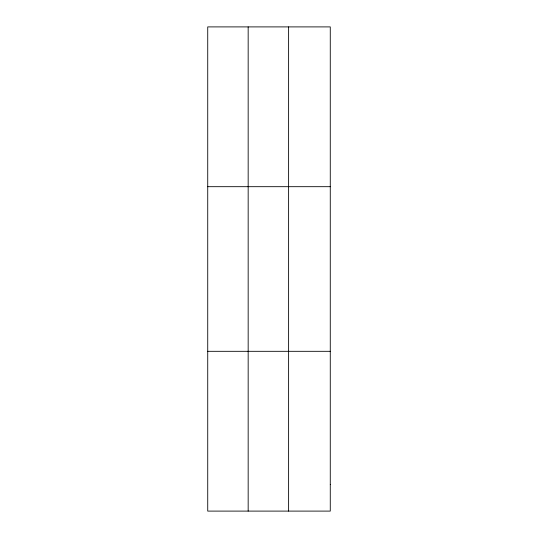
<?xml version="1.0" encoding="UTF-8"?>
<svg xmlns="http://www.w3.org/2000/svg" width="538" height="538" viewBox="0 0 538 538"><rect width="100%" height="100%" fill="white"/><g stroke="black" fill="none" stroke-linecap="round" stroke-linejoin="round"><path stroke-width="0.81" d="M248.166 26.9L248.166 511.1M288.61 26.9L288.61 511.1M207.729 186.686L330.271 186.686M207.729 351.314L330.271 351.314M330.271 484.469L330.271 511.1L207.729 511.1L207.729 26.9L330.271 26.9L330.271 484.469"/></g></svg>
